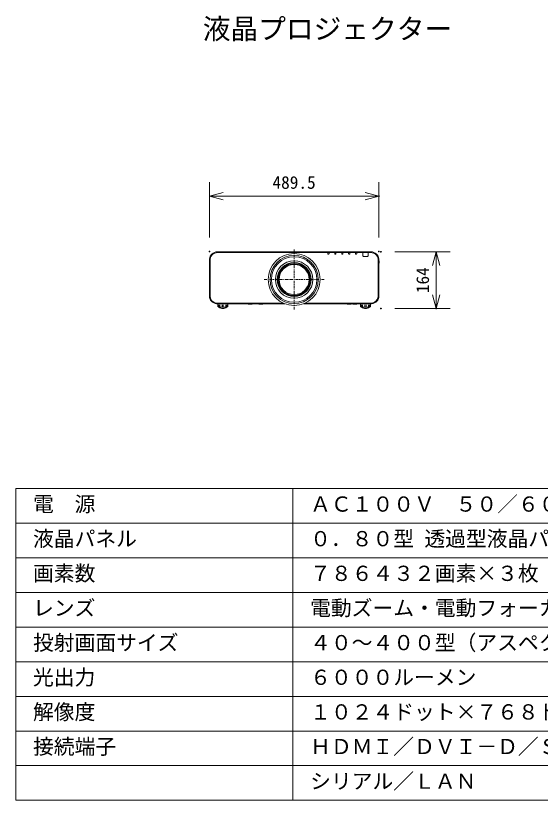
# Model space of a CAD drawing. Units: millimetres, scale not verified. Extents: x -62 to 63, y -56 to 57.
# Drawn here: x -62.5 to 13.3, y -56.5 to 56.7 of the extents above; entities that cross this region are included whole.
import ezdxf
from ezdxf.enums import TextEntityAlignment as Align

# ---------------------------------------------------------------- set-up
doc = ezdxf.new("R2010")
doc.units = ezdxf.units.MM
doc.header["$LTSCALE"] = 0.125
doc.header["$PDMODE"] = 32
doc.header["$PDSIZE"] = 0.0625
doc.linetypes.add('USER1', pattern=[6, 3, -1, 1, -1])
for name, color, linetype, lineweight in [('0-0_0', 7, 'Continuous', 18), ('0-2_WAKU', 1, 'Continuous', 18), ('0-4_GAIKEI', 7, 'Continuous', 18), ('0-5_SUNPO', 7, 'Continuous', 18), ('0-7_DEFAULT_1', 7, 'USER1', 18)]:
    doc.layers.add(name, color=color, linetype=linetype, lineweight=lineweight)
doc.layers.add('0-1_DEFPOINTS', color=7, linetype='Continuous')
doc.layers.add('0-3_MOJI1', color=7, linetype='Continuous')
doc.styles.add('ＭＳ ゴシック', font='')
doc.styles.get('ＭＳ ゴシック').set_extended_font_data('MS Gothic')

# ---------------------------------------------------------------- blocks, each defined once
blk = doc.blocks.new('_OPEN30')
at = {"layer": '0-0_0'}
blk.add_line((0, 0), (-1, 0), dxfattribs=at)
blk.add_lwpolyline([(-1, 0.26795), (0, 0), (-1, -0.26795)], dxfattribs=at)
blk = doc.blocks.new('D5')
at = {"layer": '0-1_DEFPOINTS'}
for p in [(-14.1022, 25.5652), (-14.1022, 17.3438), (-6.1022, 17.3438)]:
    blk.add_point(p, dxfattribs=at)
at = {"layer": '0-5_SUNPO'}
for p, q in [((-12.1022, 25.5652), (-4.1022, 25.5652)), ((-6.1022, 23.5652), (-6.1022, 19.3438)), ((-12.1022, 17.3438), (-4.1022, 17.3438))]:
    blk.add_line(p, q, dxfattribs=at)
at = {"layer": '0-5_SUNPO', "xscale": 2, "yscale": 2}
for p, rotation in [((-6.1022, 25.5652), 90), ((-6.1022, 17.3438), 270)]:
    blk.add_blockref('_OPEN30', p, dxfattribs=dict(at, rotation=rotation))
at = {"layer": '0-5_SUNPO', "style": 'ＭＳ ゴシック'}
blk.add_text('164', height=1.833, rotation=90, dxfattribs=at).set_placement((-6.6022, 19.5795), align=Align.BOTTOM_LEFT)
blk = doc.blocks.new('D4')
at = {"layer": '0-1_DEFPOINTS'}
for p in [(-14.3819, 33.59), (-38.8569, 25.59), (-14.3819, 25.59)]:
    blk.add_point(p, dxfattribs=at)
at = {"layer": '0-5_SUNPO'}
for p, q in [((-38.8569, 27.59), (-38.8569, 35.59)), ((-14.3819, 27.59), (-14.3819, 35.59)), ((-36.8569, 33.59), (-16.3819, 33.59))]:
    blk.add_line(p, q, dxfattribs=at)
at = {"layer": '0-5_SUNPO', "xscale": 2, "yscale": 2, "rotation": 180}
blk.add_blockref('_OPEN30', (-38.8569, 33.59), dxfattribs=at)
at = {"layer": '0-5_SUNPO', "xscale": 2, "yscale": 2}
blk.add_blockref('_OPEN30', (-14.3819, 33.59), dxfattribs=at)
at = {"layer": '0-5_SUNPO', "style": 'ＭＳ ゴシック'}
blk.add_text('489.5', height=1.833, dxfattribs=at).set_placement((-29.7444, 34.09), align=Align.BOTTOM_LEFT)

msp = doc.modelspace()

# ---------------------------------------------------------------- linework, layer by layer
at = {"layer": '0-2_WAKU', "color": 4}
for p, q in [((62.5281, -11.4995), (-62.4719, -11.4995)), ((-62.4719, -11.4995), (-62.4719, -56.4995)), ((-22.4719, -56.4995), (-22.4719, -11.4995)), ((-62.4719, -56.4995), (62.5281, -56.4995))]:
    msp.add_line(p, q, dxfattribs=at)
at = {"layer": '0-2_WAKU'}
for p, q in [((-62.4719, -16.4995), (62.5281, -16.4995)), ((-62.4719, -21.4995), (62.5281, -21.4995)), ((-62.4719, -26.4995), (62.5281, -26.4995)), ((-62.4719, -31.4995), (62.5281, -31.4995)), ((-62.4719, -36.4995), (62.5281, -36.4995)), ((-62.4719, -41.4995), (62.5281, -41.4995)), ((-62.4719, -46.4995), (62.5281, -46.4995)), ((-62.4719, -51.4995), (62.5281, -51.4995))]:
    msp.add_line(p, q, dxfattribs=at)
at = {"layer": '0-4_GAIKEI'}
for p, q in [((-33.3586, 22.6644), (-11.2052, 22.6644)), ((-34.5041, 21.6146), (-34.5195, 21.4394)), ((-10.0442, 21.4394), (-10.0596, 21.6146)), ((-34.5195, 21.4394), (-34.5195, 16.31)), ((-10.0442, 16.31), (-10.0442, 21.4394)), ((-33.4696, 15.1644), (-23.6329, 15.1644)), ((-28.3557, 15.1393), (-28.9083, 15.1393)), ((-28.3807, 15.1143), (-28.8833, 15.1143)), ((-28.3557, 15.1393), (-28.3807, 15.1143)), ((-28.3557, 15.1643), (-28.3557, 15.1393)), ((-27.3582, 15.1643), (-27.3582, 15.1393)), ((-26.8057, 15.1393), (-27.3582, 15.1393)), ((-27.3582, 15.1393), (-27.3332, 15.1143)), ((-26.8307, 15.1143), (-27.3332, 15.1143)), ((-26.8057, 15.1393), (-26.8307, 15.1143)), ((-26.8057, 15.1643), (-26.8057, 15.1393)), ((-26.1832, 15.1643), (-26.1832, 15.1493)), ((-25.9307, 15.1493), (-26.1832, 15.1493)), ((-26.057, 15.1643), (-26.057, 15.1493)), ((-25.9307, 15.1643), (-25.9307, 15.1493)), ((-20.931, 15.1644), (-11.0943, 15.1644)), ((-14.6181, 15.1643), (-14.6181, 15.1393)), ((-14.6181, 15.1393), (-14.5931, 15.1143)), ((-14.0655, 15.1393), (-14.6181, 15.1393)), ((-14.0905, 15.1143), (-14.5931, 15.1143)), ((-14.0655, 15.1393), (-14.0905, 15.1143)), ((-14.0655, 15.1643), (-14.0655, 15.1393)), ((-13.808, 15.1643), (-13.808, 15.1393)), ((-13.808, 15.1393), (-13.783, 15.1143)), ((-13.2555, 15.1393), (-13.808, 15.1393)), ((-13.2805, 15.1143), (-13.783, 15.1143)), ((-13.2555, 15.1393), (-13.2805, 15.1143)), ((-13.2555, 15.1643), (-13.2555, 15.1393))]:
    msp.add_line(p, q, dxfattribs=at)
at = {"layer": '0-4_GAIKEI', "color": 1}
for p, q in [((-33.3586, 22.5647), (-33.3586, 22.6644)), ((-12.3768, 22.6644), (-12.3514, 22.0829)), ((-11.6121, 22.0829), (-11.5868, 22.6644)), ((-11.2052, 22.5647), (-11.2052, 22.6644)), ((-34.5043, 21.6146), (-34.4049, 21.6059)), ((-34.4049, 21.6059), (-34.4199, 21.435)), ((-33.3586, 22.5647), (-11.2052, 22.5647)), ((-17.4225, 22.5647), (-17.4147, 22.385)), ((-17.3722, 22.3444), (-17.2915, 22.3444)), ((-17.249, 22.385), (-17.2412, 22.5647)), ((-16.4225, 22.5647), (-16.4146, 22.385)), ((-16.3722, 22.3444), (-16.2915, 22.3444)), ((-16.249, 22.385), (-16.2412, 22.5647)), ((-15.4225, 22.5647), (-15.4146, 22.385)), ((-15.3722, 22.3444), (-15.2915, 22.3444)), ((-15.249, 22.385), (-15.2412, 22.5647)), ((-14.4225, 22.5647), (-14.4146, 22.385)), ((-14.3722, 22.3444), (-14.2914, 22.3444)), ((-14.249, 22.385), (-14.2411, 22.5647)), ((-13.4224, 22.5647), (-13.4146, 22.385)), ((-13.3721, 22.3444), (-13.2914, 22.3444)), ((-13.249, 22.385), (-13.2411, 22.5647)), ((-12.259, 21.9944), (-11.7046, 21.9944)), ((-10.1589, 21.6059), (-10.0596, 21.6146)), ((-10.144, 21.435), (-10.1589, 21.6059)), ((-34.5196, 21.4394), (-34.5195, 21.4394)), ((-34.4199, 21.435), (-34.4199, 16.31)), ((-10.144, 16.31), (-10.144, 21.435)), ((-10.0443, 21.4394), (-10.0442, 21.4394)), ((-10.0442, 21.3394), (-10.0292, 21.3394)), ((-10.0442, 21.2439), (-10.0292, 21.2439)), ((-10.0442, 21.1144), (-10.0292, 21.1144)), ((-10.0442, 21.0931), (-10.0292, 21.0931)), ((-10.0442, 21.0381), (-10.0292, 21.0381)), ((-10.0292, 21.3394), (-10.0292, 21.0381)), ((-10.0437, 19.3519), (-10.0442, 19.3519)), ((-10.0442, 18.4268), (-10.0437, 18.4268)), ((-10.0437, 17.5018), (-10.0442, 17.5018)), ((-34.5196, 16.3208), (-34.5195, 16.3208)), ((-34.5196, 16.31), (-34.4199, 16.31)), ((-10.144, 16.31), (-10.0442, 16.31)), ((-33.4696, 15.1643), (-33.4696, 15.1644)), ((-33.4651, 15.264), (-23.861, 15.264)), ((-33.3071, 15.0212), (-33.3071, 14.7952)), ((-33.278, 15.0212), (-33.278, 14.7952)), ((-33.2323, 15.1393), (-32.9571, 15.1393)), ((-33.1273, 14.7952), (-33.1273, 15.0212)), ((-33.0211, 15.0212), (-33.0211, 14.7952)), ((-32.9571, 15.1518), (-32.9571, 15.1393)), ((-32.6571, 14.7952), (-32.6571, 15.0212)), ((-32.507, 15.0212), (-32.507, 14.7952)), ((-32.2071, 15.1518), (-32.2071, 15.1393)), ((-32.2071, 15.1393), (-31.9318, 15.1393)), ((-32.143, 14.7952), (-32.143, 15.0212)), ((-32.0368, 15.0212), (-32.0368, 14.7952)), ((-31.8861, 14.7952), (-31.8861, 15.0212)), ((-31.857, 15.0212), (-31.857, 14.7952)), ((-23.6329, 15.1643), (-23.6329, 15.1662)), ((-20.931, 15.1643), (-20.931, 15.1662)), ((-20.7028, 15.264), (-11.0987, 15.264)), ((-18.3081, 15.1643), (-18.3081, 15.1493)), ((-18.0556, 15.1493), (-18.3081, 15.1493)), ((-18.1819, 15.1643), (-18.1819, 15.1493)), ((-18.0556, 15.1643), (-18.0556, 15.1493)), ((-12.7068, 15.0212), (-12.7068, 14.7952)), ((-12.6777, 14.7952), (-12.6777, 15.0212)), ((-12.3568, 15.1393), (-12.632, 15.1393)), ((-12.527, 15.0212), (-12.527, 14.7952)), ((-12.4208, 14.7952), (-12.4208, 15.0212)), ((-12.3568, 15.1518), (-12.3568, 15.1393)), ((-12.0569, 15.0212), (-12.0569, 14.7952)), ((-11.9067, 14.7952), (-11.9067, 15.0212)), ((-11.6068, 15.1518), (-11.6068, 15.1393)), ((-11.3316, 15.1393), (-11.6068, 15.1393)), ((-11.5427, 15.0212), (-11.5427, 14.7952)), ((-11.4365, 14.7952), (-11.4365, 15.0212)), ((-11.2858, 15.0212), (-11.2858, 14.7952)), ((-11.2568, 15.0212), (-11.2568, 14.7952)), ((-11.0943, 15.1644), (-11.0943, 15.1643)), ((-31.9303, 14.6893), (-33.2406, 14.6897)), ((-12.6336, 14.6893), (-11.3232, 14.6897))]:
    msp.add_line(p, q, dxfattribs=at)
at = {"layer": '0-4_GAIKEI', "linetype": 'USER1'}
msp.add_line((-17.9647, 18.6643), (-26.5991, 18.6643), dxfattribs=at)
at = {"layer": '0-4_GAIKEI'}
msp.add_lwpolyline([(-28.9083, 15.1643), (-28.9083, 15.1393), (-28.8833, 15.1143)], dxfattribs=at)
at = {"layer": '0-4_GAIKEI', "color": 1}
for radius in [3.75, 3.4777, 3.2889, 2.4555, 2.3956, 2.2881, 2.1775]:
    msp.add_circle((-22.2819, 18.6643), radius, dxfattribs=at)
at = {"layer": '0-4_GAIKEI'}
for centre, start, end in [((-33.3586, 21.5144), 90, 175), ((-11.2052, 21.5144), 5, 90), ((-33.3696, 16.31), 180, 265.01124), ((-11.1943, 16.31), 274.98876, 0)]:
    msp.add_arc(centre, 1.1499, start, end, dxfattribs=at)
at = {"layer": '0-4_GAIKEI', "color": 1}
for centre, radius, start, end in [((-33.3586, 21.5144), 1.0503, 90, 175), ((-17.3722, 22.3869), 0.0425, 182.5, 270), ((-17.2915, 22.3869), 0.0425, 270, 357.5), ((-16.3722, 22.3869), 0.0425, 182.5, 270), ((-16.2915, 22.3869), 0.0425, 270, 357.5), ((-15.3722, 22.3869), 0.0425, 182.5, 270), ((-15.2915, 22.3869), 0.0425, 270, 357.5), ((-14.3722, 22.3869), 0.0425, 182.5, 270), ((-14.2914, 22.3869), 0.0425, 270, 357.5), ((-13.3721, 22.3869), 0.0425, 182.5, 270), ((-13.2914, 22.3869), 0.0425, 270, 357.5), ((-12.259, 22.0869), 0.0925, 182.5, 270), ((-11.7046, 22.0869), 0.0925, 270, 357.5), ((-11.2052, 21.5144), 1.0503, 5, 90), ((-22.2819, 18.6643), 2.7, 90.1061, 269.8939), ((-22.2819, 18.6643), 2.7, 270.10623, 89.8934), ((-10.5737, 19.3519), 0.53, 357.97919, 2.02081), ((-10.4687, 19.3519), 0.425, 358.24964, 1.75036), ((-10.5737, 18.4268), 0.53, 357.97919, 2.02081), ((-10.5737, 17.5018), 0.53, 357.97919, 2.02081), ((-10.4687, 17.5018), 0.425, 358.24964, 1.75036), ((-33.3696, 16.31), 1.0503, 180, 264.78053), ((-11.1943, 16.31), 1.0503, 275.21947, 0), ((-33.2321, 15.0212), 0.075, 143.26673, 180), ((-33.2321, 14.7952), 0.075, 180, 216.79769), ((-33.3321, 14.7202), 0.05, 11.00966, 36.86975), ((-31.832, 14.7202), 0.05, 143.13025, 168.99034), ((-31.932, 15.0212), 0.075, 0, 36.73327), ((-31.932, 14.7952), 0.075, 323.20231, 0), ((-23.6329, 15.1393), 0.0251, 69.0311, 90), ((-23.6329, 15.1393), 0.025, 69.0311, 90), ((-20.931, 15.1393), 0.0251, 90, 110.9689), ((-20.931, 15.1393), 0.025, 90, 110.9689), ((-12.6318, 15.0212), 0.075, 143.26673, 180), ((-12.6318, 14.7952), 0.075, 180, 216.79769), ((-12.7318, 14.7202), 0.05, 11.00966, 36.86975), ((-11.2318, 14.7202), 0.05, 143.13025, 168.99034), ((-11.3318, 15.0212), 0.075, 0, 36.73327), ((-11.3318, 14.7952), 0.075, 323.20231, 0), ((-32.5821, 15.2143), 0.75, 224.47267, 315.52733), ((-11.9818, 15.2143), 0.75, 224.47267, 315.52733)]:
    msp.add_arc(centre, radius, start, end, dxfattribs=at)
at = {"layer": '0-7_DEFAULT_1'}
msp.add_line((-22.2819, 22.9815), (-22.2819, 14.3472), dxfattribs=at)

# ---------------------------------------------------------------- block references
at = {"layer": '0-5_SUNPO'}
for name in ['D4', 'D5']:
    msp.add_blockref(name, (4.3375, -2.8795), dxfattribs=at)

# ---------------------------------------------------------------- texts
at = {"layer": '0-3_MOJI1', "style": 'ＭＳ ゴシック'}
for s, height, p in [('液晶プロジェクター', 2.933, (-35.4719, 52.5005)), ('電\u3000源', 2.199, (-59.9719, -15.4995)), ('ＡＣ１００Ｖ\u3000５０／６０Ｈｚ', 2.199, (-19.9719, -15.4995)), ('液晶パネル', 2.199, (-59.9719, -20.4995)), ('０．８０型 透過型液晶パネル ３原色方式', 2.199, (-19.9719, -20.4995)), ('画素数', 2.199, (-59.9719, -25.4995)), ('７８６４３２画素×３枚', 2.199, (-19.9719, -25.4995)), ('レンズ', 2.199, (-59.9719, -30.4995)), ('電動ズーム・電動フォーカス', 2.199, (-19.9719, -30.4995)), ('投射画面サイズ', 2.199, (-59.9719, -35.4995)), ('４０～４００型（アスペクト比４：３）', 2.199, (-19.9719, -35.4995)), ('光出力', 2.199, (-59.9719, -40.4995)), ('６０００ルーメン', 2.199, (-19.9719, -40.4995)), ('解像度', 2.199, (-59.9719, -45.4995)), ('１０２４ドット×７６８ドット', 2.199, (-19.9719, -45.4995)), ('接続端子', 2.199, (-59.9719, -50.4995)), ('ＨＤＭＩ／ＤＶＩ－Ｄ／Ｓビデオ、ＲＧＢ', 2.199, (-19.9719, -50.4995)), ('シリアル／ＬＡＮ', 2.199, (-19.9719, -55.4995))]:
    msp.add_text(s, height=height, dxfattribs=at).set_placement(p, align=Align.BOTTOM_LEFT)

doc.saveas('drawing.dxf')
